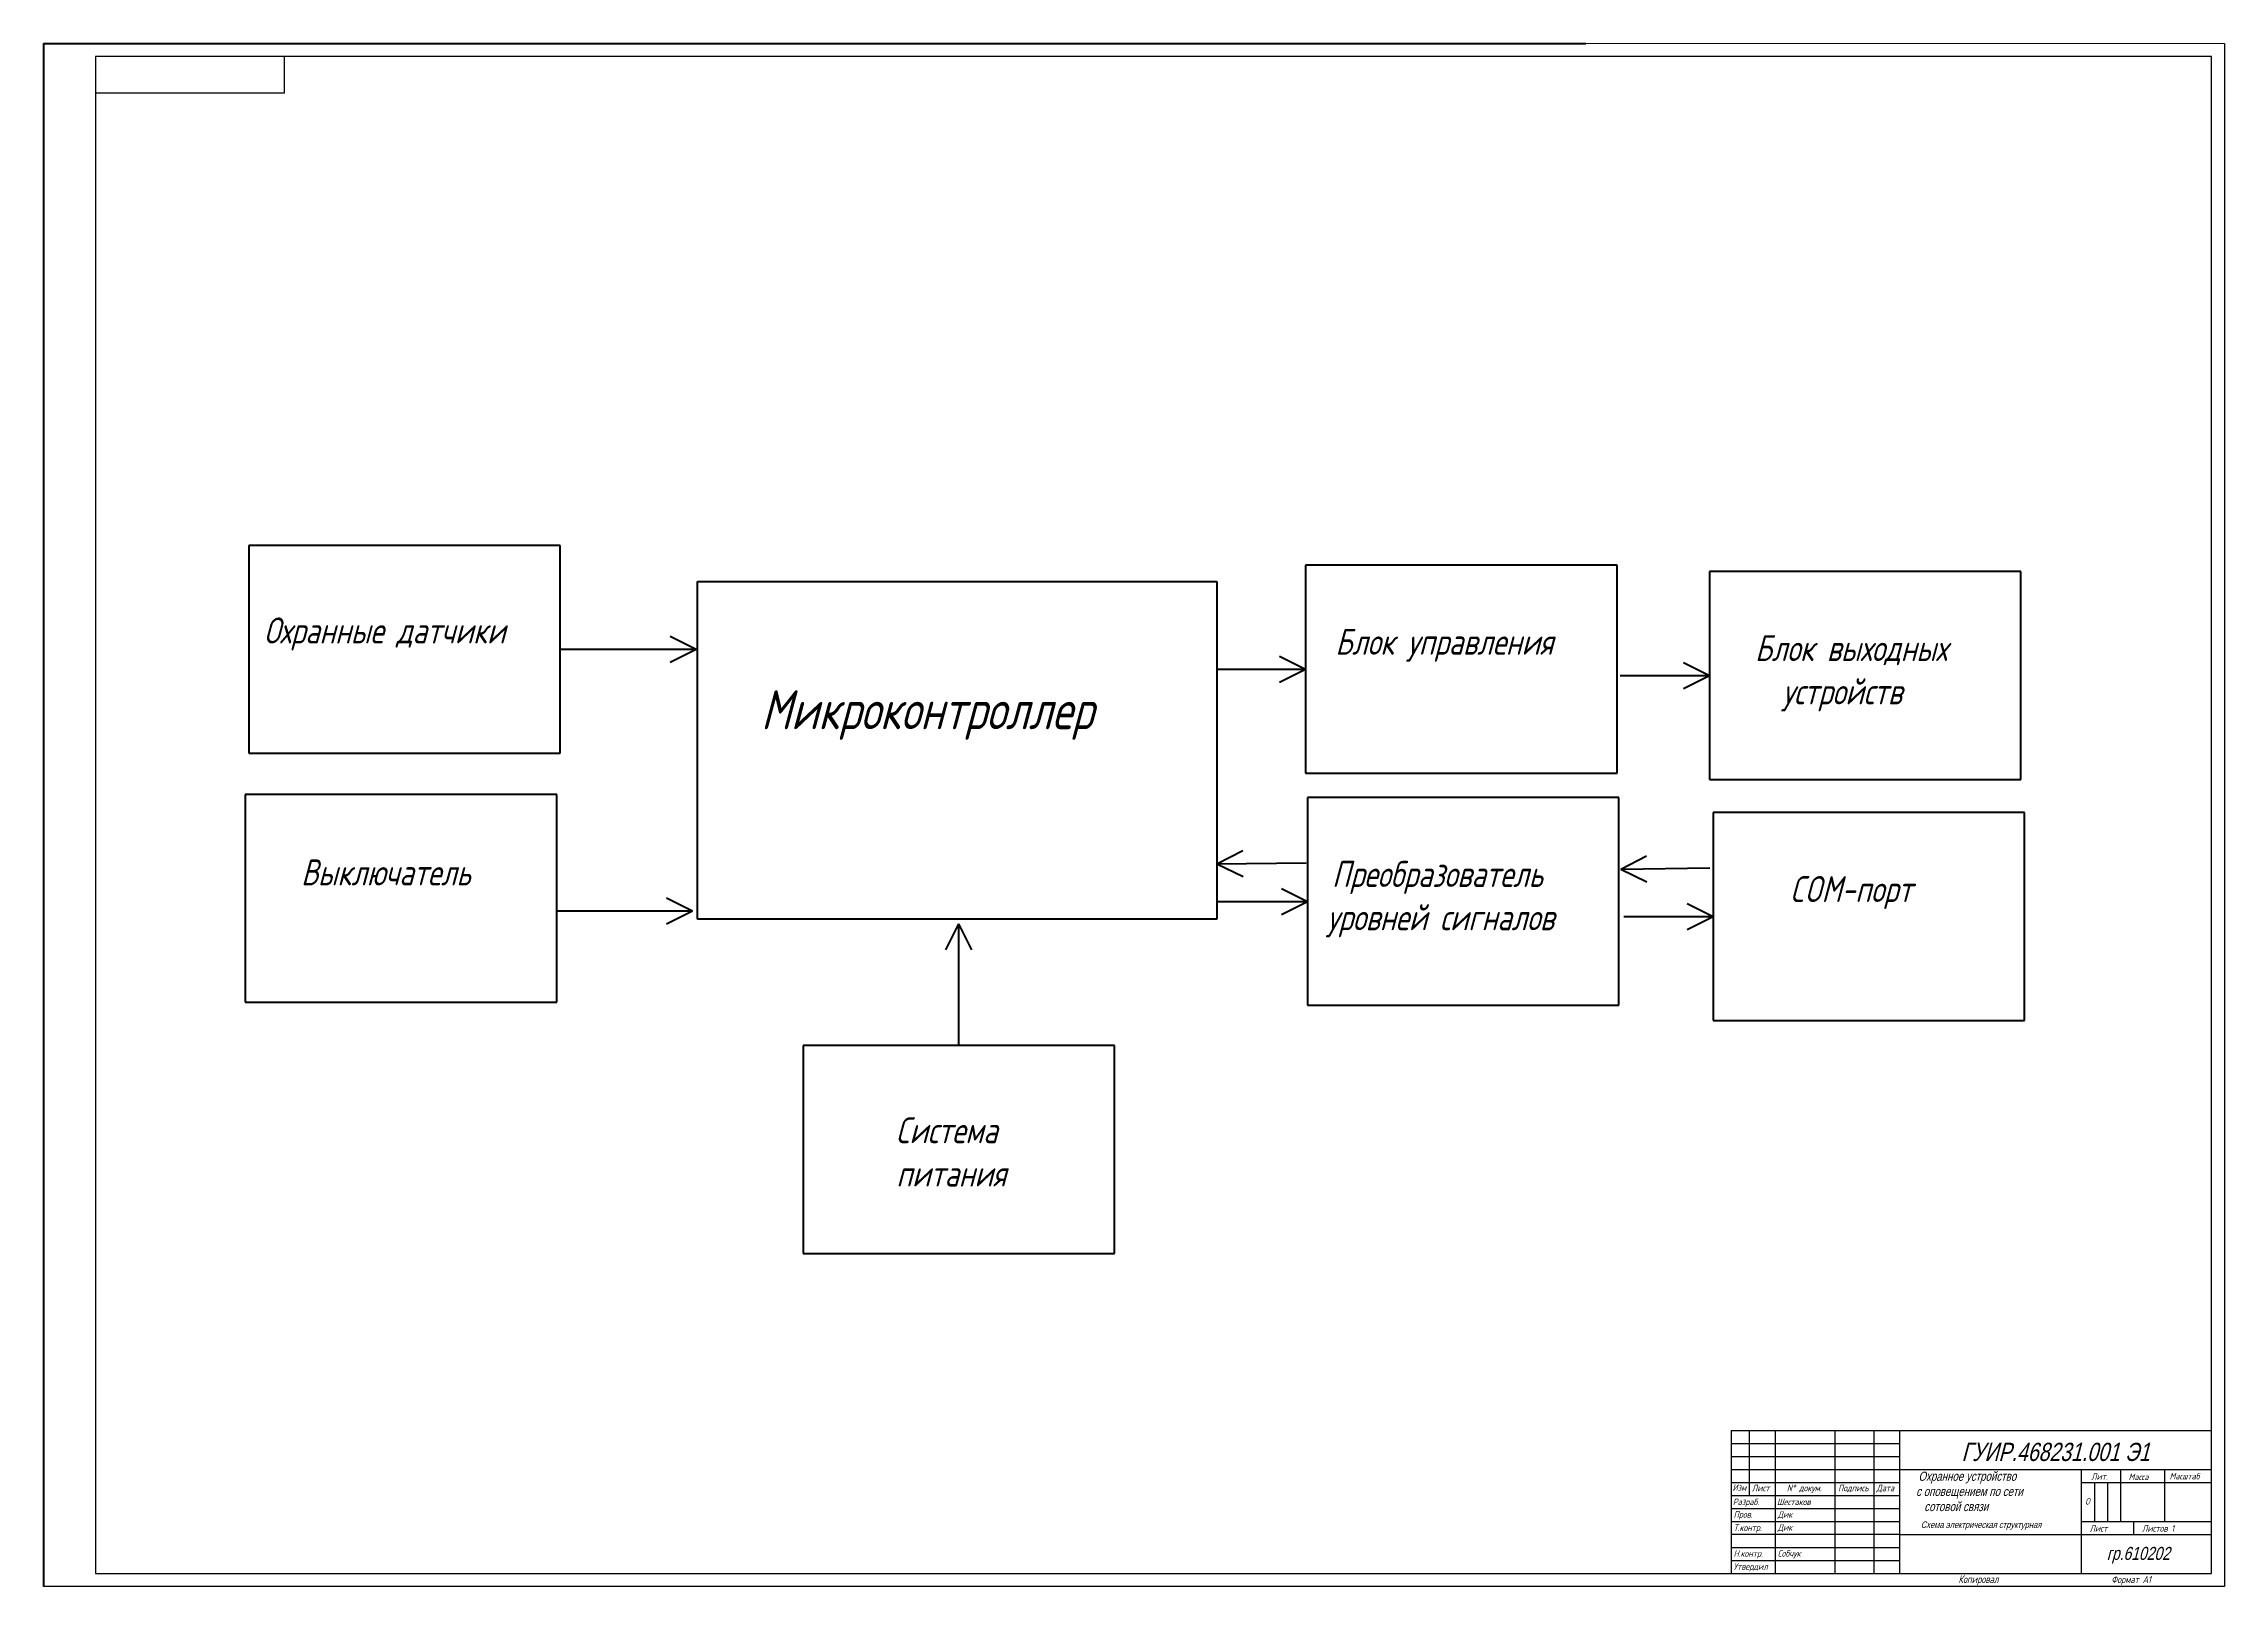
# Model space of a CAD drawing. Header units: millimetres. Extents: x 2098 to 3628, y 1472 to 2066.
# Drawn here: x 2098 to 2938, y 1472 to 2066 of the extents above; entities that cross this region are included whole.
import ezdxf

# ---------------------------------------------------------------- set-up
doc = ezdxf.new("R2010")
doc.units = ezdxf.units.MM
doc.layers.add('RAHMEN025', color=7, linetype='Continuous')
doc.layers.add('Текст', color=4, linetype='Continuous')
for name, color, linetype, lineweight in [('TXT', 220, 'Continuous', 20), ('Основная', 7, 'Continuous', 40), ('Рамка', 7, 'Continuous', 60)]:
    doc.layers.add(name, color=color, linetype=linetype, lineweight=lineweight)
doc.styles.add('ESKD', font='standarteskd.shx', dxfattribs={"width": 0.8, "oblique": 15})
doc.styles.add('стиль рамки', font='romans.shx', dxfattribs={"width": 0.75, "oblique": 15, "height": 3.5})
doc.styles.add('стиль1', font='romans.shx', dxfattribs={"width": 0.75, "oblique": 15, "height": 3.5})

msp = doc.modelspace()

# ---------------------------------------------------------------- linework, layer by layer
for p, q in [((2933.29, 2061.15), (2118.29, 2061.15)), ((2118.29, 2061.15), (2118.29, 1477.15)), ((2191.06, 2047.15), (2191.06, 2061.15)), ((2933.29, 1477.15), (2933.29, 2061.15)), ((2118.29, 2047.15), (2191.04, 2047.15)), ((2748.29, 1527.15), (2813.29, 1527.15)), ((2748.29, 1522.15), (2813.29, 1522.15)), ((2748.29, 1517.15), (2813.29, 1517.15)), ((2888.29, 1512.15), (2888.29, 1497.15)), ((2893.29, 1512.15), (2893.29, 1497.15)), ((2748.29, 1502.15), (2813.29, 1502.15)), ((2748.29, 1497.15), (2813.29, 1497.15)), ((2813.29, 1492.15), (2748.29, 1492.15)), ((2748.29, 1487.15), (2813.29, 1487.15)), ((2748.29, 1482.15), (2813.29, 1482.15)), ((2118.29, 1477.15), (2933.29, 1477.15))]:
    msp.add_line(p, q)
for points in [[(2748.29, 1532.15), (2933.29, 1532.15)], [(2748.29, 1532.15), (2748.29, 1477.15)], [(2755.29, 1532.15), (2755.29, 1507.15)], [(2765.29, 1532.15), (2765.29, 1477.15)], [(2788.29, 1532.15), (2788.29, 1477.15)], [(2803.29, 1532.15), (2803.29, 1477.15)], [(2813.29, 1477.15), (2813.29, 1532.15)], [(2748.29, 1512.15), (2813.29, 1512.15)], [(2813.29, 1517.15), (2933.29, 1517.15)], [(2883.29, 1477.15), (2883.29, 1517.15)], [(2883.29, 1512.15), (2933.29, 1512.15)], [(2898.29, 1517.15), (2898.29, 1498.15), (2898.29, 1497.15)], [(2915.29, 1517.15), (2915.29, 1497.15)], [(2748.29, 1507.15), (2813.29, 1507.15)], [(2883.29, 1497.15), (2933.29, 1497.15)], [(2903.29, 1497.15), (2903.29, 1492.15)], [(2813.29, 1492.15), (2933.29, 1492.15)]]:
    msp.add_lwpolyline(points)
at = {"layer": 'RAHMEN025'}
for p, q in [((2938.29, 2066.15), (2938.29, 1472.15)), ((2938.29, 1472.15), (2098.29, 1472.15))]:
    msp.add_line(p, q, dxfattribs=at)
at = {"layer": 'TXT'}
msp.add_line((2692.29, 2066.15), (2938.29, 2066.15), dxfattribs=at)
at = {"layer": 'Основная'}
for p, q in [((2177.32, 1872.95), (2177.32, 1792.95)), ((2297.32, 1872.95), (2177.32, 1872.95)), ((2297.32, 1792.95), (2297.32, 1872.95)), ((2584.38, 1865.3), (2584.38, 1785.3)), ((2704.38, 1865.3), (2584.38, 1865.3)), ((2704.38, 1785.3), (2704.38, 1865.3)), ((2350.14, 1729.1), (2350.14, 1859.1)), ((2350.14, 1859.1), (2550.14, 1859.1)), ((2550.14, 1859.1), (2550.14, 1729.1)), ((2739.94, 1862.85), (2739.94, 1782.85)), ((2859.94, 1862.85), (2739.94, 1862.85)), ((2859.94, 1782.85), (2859.94, 1862.85)), ((2297.32, 1832.95), (2349.65, 1832.95)), ((2339.65, 1837.95), (2349.65, 1832.95)), ((2339.65, 1827.95), (2349.65, 1832.95)), ((2550, 1825.3), (2584.38, 1825.3)), ((2574.38, 1830.3), (2584.38, 1825.3)), ((2574.38, 1820.3), (2584.38, 1825.3)), ((2705.56, 1822.85), (2739.94, 1822.85)), ((2729.94, 1827.85), (2739.94, 1822.85)), ((2729.94, 1817.85), (2739.94, 1822.85)), ((2177.32, 1792.95), (2297.32, 1792.95)), ((2584.38, 1785.3), (2704.38, 1785.3)), ((2739.94, 1782.85), (2859.94, 1782.85)), ((2175.92, 1777.03), (2175.92, 1697.03)), ((2295.92, 1777.03), (2175.92, 1777.03)), ((2295.92, 1697.03), (2295.92, 1777.03)), ((2585.07, 1775.88), (2585.07, 1695.88)), ((2705.07, 1775.88), (2585.07, 1775.88)), ((2705.07, 1695.88), (2705.07, 1775.88)), ((2741.35, 1770.08), (2741.35, 1690.08)), ((2861.35, 1770.08), (2741.35, 1770.08)), ((2861.35, 1690.08), (2861.35, 1770.08)), ((2560.17, 1755.33), (2550.24, 1750.2)), ((2584.62, 1750.67), (2550.24, 1750.2)), ((2560.31, 1745.34), (2550.24, 1750.2)), ((2715.69, 1753.3), (2705.76, 1748.17)), ((2740.13, 1748.64), (2705.76, 1748.17)), ((2715.82, 1743.31), (2705.76, 1748.17)), ((2575.07, 1740.88), (2585.07, 1735.88)), ((2295.92, 1732.22), (2348.25, 1732.22)), ((2338.25, 1737.22), (2348.25, 1732.22)), ((2338.25, 1727.22), (2348.25, 1732.22)), ((2550.69, 1735.88), (2585.07, 1735.88)), ((2575.07, 1730.88), (2585.07, 1735.88)), ((2731.35, 1735.08), (2741.35, 1730.08)), ((2550.14, 1729.1), (2350.14, 1729.1)), ((2445.83, 1717.28), (2450.83, 1727.28)), ((2450.83, 1680.36), (2450.83, 1727.28)), ((2455.83, 1717.28), (2450.83, 1727.28)), ((2706.97, 1730.08), (2741.35, 1730.08)), ((2731.35, 1725.08), (2741.35, 1730.08)), ((2175.92, 1697.03), (2295.92, 1697.03)), ((2585.07, 1695.88), (2705.07, 1695.88)), ((2741.35, 1690.08), (2861.35, 1690.08)), ((2390.83, 1680.36), (2390.83, 1600.36)), ((2510.83, 1680.36), (2390.83, 1680.36)), ((2510.83, 1600.36), (2510.83, 1680.36)), ((2390.83, 1600.36), (2510.83, 1600.36))]:
    msp.add_line(p, q, dxfattribs=at)
at = {"layer": 'Рамка'}
for q in [(2098.29, 1472.15), (2692.29, 2066.15)]:
    msp.add_line((2098.29, 2066.15), q, dxfattribs=at)

# ---------------------------------------------------------------- texts
at = {"style": 'ESKD'}
for s, insert, char_height, width, attachment_point in [('ГУИР.468231.001 Э1', (2873.29, 1523.88), 7, 120, 5), ('\\pt5;  {\\H0.7x;Охранное устройство\\P  с оповещением по сети \\P     сотовой связи}', (2817.48, 1516.3), 5, 105.9279, 1), ('\\pt2.5; Схема электрическая структурная ', (2820.56, 1497.15), 2.5, 112.73, 1), ('гр.610202{\\H0.7x; }', (2893, 1487.34), 5, 105.9279, 1)]:
    msp.add_mtext(s, dxfattribs=dict(at, insert=insert, char_height=char_height, width=width, attachment_point=attachment_point))
at = {"layer": 'Основная', "attachment_point": 1, "style": 'стиль рамки'}
for s, width, insert, char_height in [('\\pi5.67582;Охранные датчики', 120, (2177.45, 1845.19), 10), ('\\pi11.24969;Блок управления', 120, (2584.59, 1840.86), 10), ('\\pi17.32112;Блок выходных \\P\\pi27.85714;устройств', 120, (2740.15, 1838.41), 10), ('\\pi-5.76231;Микроконтроллер ', 141.6897, (2380.38, 1817.18), 15), ('\\pi21.42857;Выключатель', 120, (2176.05, 1752.05), 10), ('\\pi9.28571;Преобразователь\\P\\pi7.32143;уровней сигналов', 120, (2585.28, 1751.44), 10), ('\\pi29.24756;COM-порт', 120, (2741.56, 1745.64), 10), ('\\pi35.31868;Система \\P\\pi35.53541;питания', 120, (2391.23, 1652.77), 10)]:
    msp.add_mtext_dynamic_manual_height_columns(s, width=width, gutter_width=12.5, heights=[0], dxfattribs=dict(at, insert=insert, char_height=char_height))
at = {"layer": 'Текст', "style": 'стиль1', "oblique": 15, "width": 0.75}
for s, height, p in [('Лит.', 2.5, (2887.01, 1513.22)), ('Масса', 2.5, (2901.41, 1513.05)), ('Масштаб', 2.5, (2917.19, 1513.33)), ('Изм', 2.5, (2748.84, 1508.92)), ('Разраб.', 2.5, (2748.95, 1503.43)), ('Лист', 2.5, (2756.31, 1508.77)), ('Шестаков', 2.5, (2765.95, 1503.43)), ('N%%d докум. ', 2.5, (2769.77, 1508.77)), ('Подпись', 2.5, (2789.51, 1508.77)), ('Дата', 2.5, (2804.3, 1508.77)), ('О  ', 2.5, (2884.68, 1503.64)), ('Пров.', 2.5, (2749.26, 1498.6)), ('Т.контр.', 2.5, (2749.26, 1493.49)), ('Дик', 2.5, (2766.26, 1498.6)), ('Дик', 2.5, (2766.26, 1493.6)), ('Лист   ', 2.5, (2886.39, 1493.22)), ('Листов 1', 2.5, (2906.59, 1493.22)), ('Утвердил', 2.5, (2749.26, 1478.54)), ('Н.контр.', 2.5, (2749.26, 1483.56)), ('Собчук', 2.5, (2766.26, 1483.6)), ('Копировал', 3, (2835.83, 1473.4)), ('Формат А1', 2.75, (2894.76, 1473.4))]:
    msp.add_text(s, height=height, dxfattribs=at).set_placement(p)

doc.saveas('drawing.dxf')
